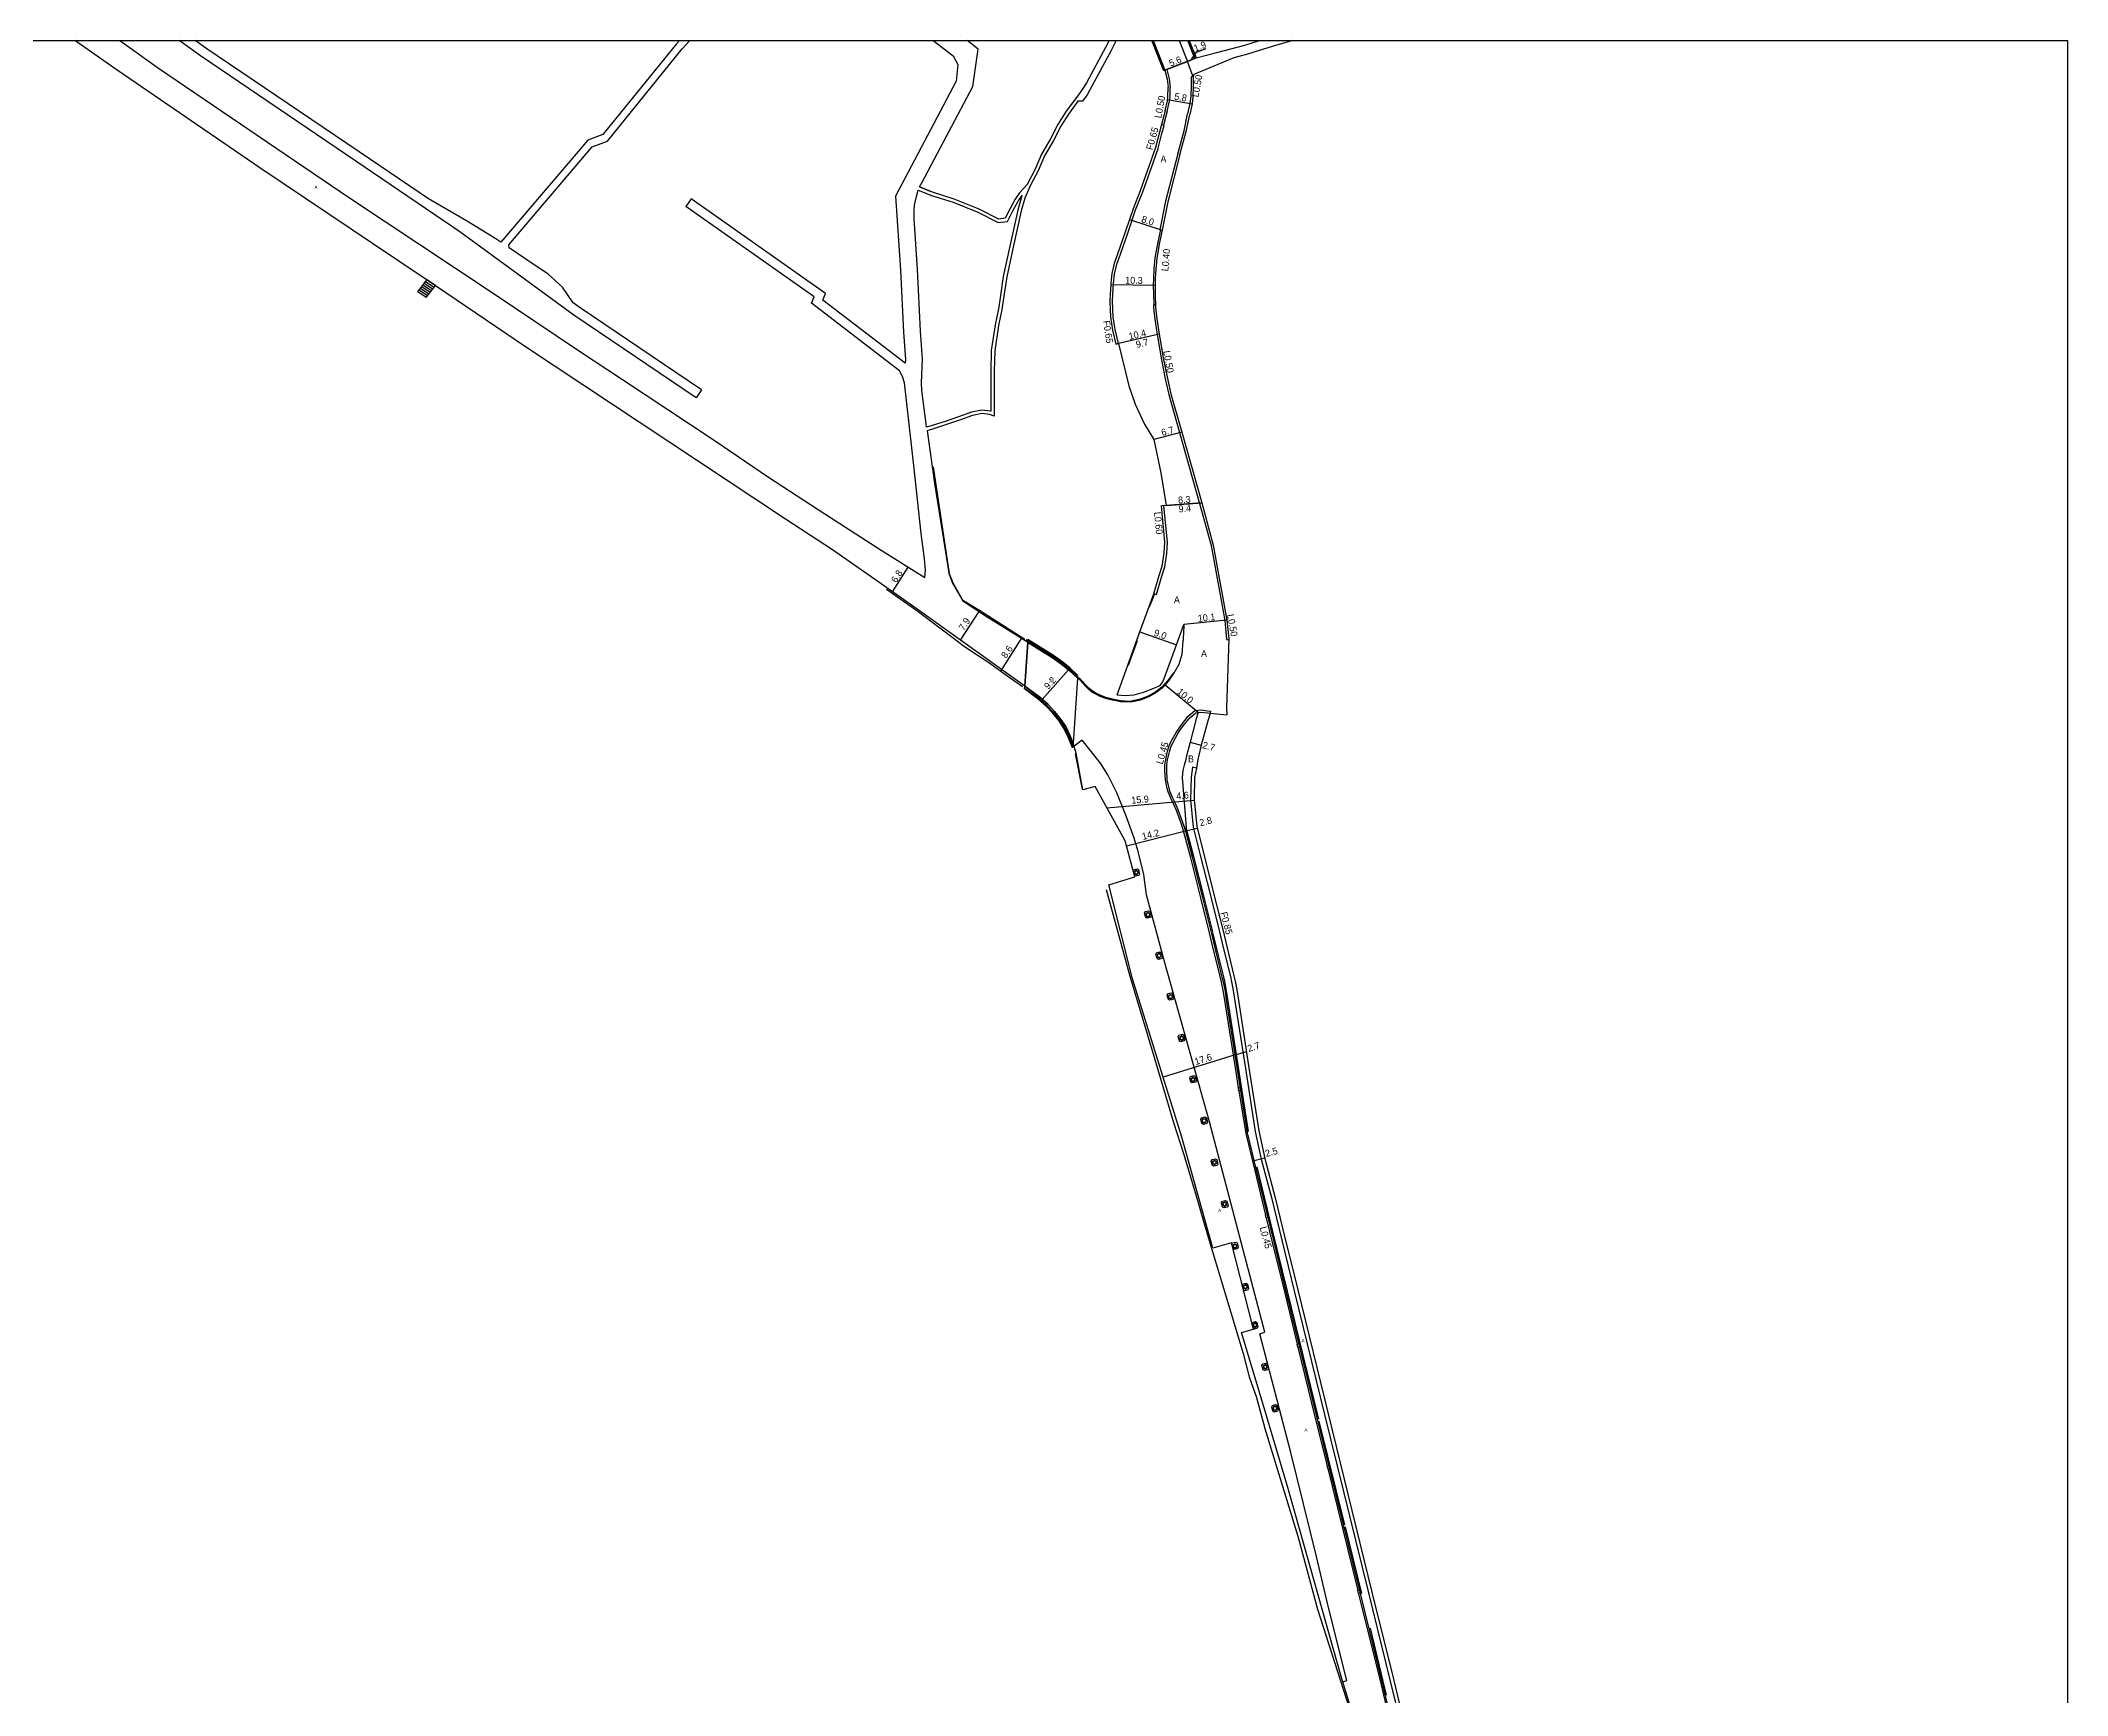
# Model space of a CAD drawing. Header units: metres. Extents: x -15200 to -12000, y -102000 to -99000.
# Drawn here: x -12472 to -12000, y -99385.2 to -99000 of the extents above; entities that cross this region are included whole.
import ezdxf

# ---------------------------------------------------------------- set-up
doc = ezdxf.new("R2010")
doc.units = ezdxf.units.M
doc.header["$LTSCALE"] = 2.5
for name, color, linetype in [('その他', 7, 'Continuous'), ('側溝・桝', 7, 'Continuous'), ('図郭', 7, 'Continuous'), ('幅員', 7, 'Continuous'), ('植栽', 7, 'Continuous'), ('歩道・分離帯・安全施設', 7, 'Continuous'), ('舗装', 7, 'Continuous'), ('道路', 7, 'Continuous')]:
    doc.layers.add(name, color=color, linetype=linetype)
doc.styles.get("Standard").update_dxf_attribs({"font": ''})
doc.styles.add('YOKO_DECO', font='')
doc.styles.get('Standard').set_extended_font_data('@MS PGothic')
doc.styles.get('YOKO_DECO').set_extended_font_data('MS PGothic')

# ---------------------------------------------------------------- blocks, each defined once
blk = doc.blocks.new('223900')
for centre, start, end in [((-0.57735, 0.333333), 30, 270), ((-0.57735, -0.333333), 90, 330), ((0, 0.666667), 330, 210), ((0.57735, 0.333333), 270, 150), ((0.57735, -0.333333), 210, 90), ((0, -0.666667), 150, 30)]:
    blk.add_arc(centre, 0.333333, start, end)

msp = doc.modelspace()

# ---------------------------------------------------------------- linework, layer by layer
at = {"layer": 'その他'}
for points in [[(-12384.12, -99058.5), (-12381.99, -99055.72)], [(-12382.16, -99059.84), (-12384.12, -99058.5)], [(-12381.85, -99059.44), (-12383.82, -99058.1)], [(-12381.55, -99059.04), (-12383.51, -99057.7)], [(-12381.24, -99058.64), (-12383.21, -99057.31)], [(-12380.94, -99058.25), (-12382.91, -99056.91)], [(-12380.63, -99057.85), (-12382.6, -99056.51)], [(-12380.33, -99057.45), (-12382.3, -99056.12)], [(-12382.16, -99059.84), (-12380.02, -99057.05)], [(-12380.02, -99057.05), (-12381.99, -99055.72)]]:
    msp.add_lwpolyline(points, dxfattribs=at)
at = {"layer": '側溝・桝', "flags": 128}
for points in [[(-12210.14, -99006.9), (-12209.67, -99006.72), (-12209.16, -99008.88), (-12208.92, -99010.84)], [(-12209.99, -99037.4), (-12211.3, -99044.02)], [(-12211.2, -99044.04), (-12211.8, -99046.9), (-12212.47, -99050.58), (-12212.7, -99053.15), (-12212.84, -99055.38), (-12212.86, -99056.93), (-12212.84, -99058.94), (-12212.73, -99061.51)], [(-12212.83, -99061.51), (-12212.81, -99062.11), (-12212.54, -99064.84), (-12211.98, -99068.43), (-12210.95, -99074.31), (-12210.08, -99078.76), (-12209.27, -99082.36), (-12206.72, -99091.26), (-12202.07, -99107.75), (-12199.42, -99117.56), (-12196.22, -99134.96), (-12195.79, -99139.31), (-12195.8, -99139.44), (-12195.3, -99139.45)], [(-12212.72, -99128.72), (-12212.15, -99128.92), (-12210.97, -99124.93), (-12210.21, -99122.5), (-12209.74, -99119.36), (-12209.59, -99116.78), (-12210.37, -99108.28)]]:
    msp.add_lwpolyline(points, dxfattribs=at)
at = {"layer": '側溝・桝'}
for points in [[(-12209.64, -99016.47), (-12209.1, -99014.09), (-12208.96, -99013.14), (-12208.92, -99010.84)], [(-12203.57, -99008.45), (-12204.07, -99008.45), (-12204.05, -99010.72), (-12204.15, -99012.96), (-12204.33, -99014.62), (-12204.86, -99017.09)], [(-12209.64, -99016.47), (-12210.49, -99019.69), (-12210.5, -99019.71)], [(-12207.15, -99026.38), (-12205.67, -99021.01), (-12204.86, -99017.09)], [(-12211.74, -99025.06), (-12210.84, -99021.62), (-12210.35, -99019.75), (-12210.98, -99019.58)], [(-12220.99, -99070.52), (-12221.75, -99067.26), (-12222.18, -99064.27), (-12222.32, -99060.67), (-12222.29, -99059.14), (-12222.09, -99056.52), (-12221.86, -99054.36), (-12221.35, -99052.07), (-12220.53, -99049.72), (-12218.82, -99044.82), (-12216.97, -99039.41), (-12215.29, -99035.2), (-12212.81, -99028.24), (-12211.74, -99025.09), (-12211.74, -99025.06)], [(-12207.15, -99026.38), (-12209.99, -99037.4)], [(-12211.3, -99044.02), (-12210.81, -99044.11)], [(-12212.83, -99061.51), (-12212.33, -99061.49)], [(-12209.17, -99164.15), (-12208.67, -99163.08), (-12207.54, -99161.02), (-12206.31, -99159.24), (-12204.74, -99157.26), (-12203.16, -99155.96), (-12201.72, -99155.79), (-12200.21, -99155.98), (-12199.56, -99156.05), (-12199.62, -99156.55)], [(-12193.01, -99243.79), (-12193.67, -99239.57), (-12196.05, -99224.38), (-12196.59, -99221.05), (-12196.87, -99219.56), (-12197.13, -99218.41), (-12198.73, -99211.93), (-12199.74, -99207.66), (-12201.76, -99199.53), (-12204.15, -99190.21), (-12205.72, -99184.25), (-12206.29, -99182.37), (-12207.43, -99179.23), (-12208.14, -99177.62), (-12208.75, -99176.35), (-12209.39, -99174.88), (-12209.6, -99174.09), (-12210.04, -99172.1), (-12210.16, -99169.85), (-12210.14, -99168.6), (-12209.97, -99167.31), (-12209.53, -99165.42), (-12209.17, -99164.15)], [(-12203.75, -99169.15), (-12204.07, -99171.48), (-12204.18, -99176.69), (-12203.57, -99183.1), (-12201.94, -99189.61), (-12199.55, -99198.97), (-12197.51, -99207.13), (-12196.5, -99211.4), (-12194.9, -99217.88), (-12194.63, -99219.09), (-12194.33, -99220.65), (-12193.79, -99224.02), (-12191.41, -99239.22), (-12189.11, -99253.91), (-12189.11, -99253.92)], [(-12202.82, -99169.34), (-12203.75, -99169.15)], [(-12192.91, -99244.43), (-12191.35, -99254.36), (-12189.25, -99263.03), (-12186.72, -99273.37)], [(-12189.11, -99253.92), (-12187.74, -99260.38), (-12185.29, -99269.58)], [(-12185.29, -99269.58), (-12183.57, -99276.62), (-12180.05, -99291.01), (-12172.99, -99319.82), (-12162.77, -99361.33), (-12157.69, -99381.89), (-12155.33, -99391.67), (-12151.66, -99406.64), (-12148.98, -99417.53), (-12144.55, -99435.55), (-12140.47, -99452.38), (-12139.3, -99457.18), (-12137.83, -99462.97), (-12136.72, -99467.59), (-12132.98, -99482.96), (-12130.51, -99493.18), (-12125.53, -99513.39), (-12119.63, -99537.2), (-12116.03, -99551.88), (-12115.92, -99552.33)], [(-12186.56, -99274.01), (-12185.79, -99277.16), (-12182.27, -99291.55), (-12179.36, -99303.45)], [(-12179.2, -99304.09), (-12175.21, -99320.37), (-12172.41, -99331.75)], [(-12172.25, -99332.39), (-12165.26, -99360.78)], [(-12165.1, -99361.42), (-12164.99, -99361.88), (-12159.91, -99382.44), (-12158.09, -99389.97)]]:
    msp.add_lwpolyline(points, dxfattribs=at)
for points in [[(-12192.49, -99244.36), (-12192.91, -99244.43), (-12193.01, -99243.79), (-12192.59, -99243.73)], [(-12186.14, -99273.91), (-12186.56, -99274.01), (-12186.72, -99273.37), (-12186.3, -99273.27)], [(-12178.78, -99303.99), (-12179.2, -99304.09), (-12179.36, -99303.45), (-12178.94, -99303.35)], [(-12171.83, -99332.28), (-12172.25, -99332.39), (-12172.41, -99331.75), (-12171.99, -99331.65)], [(-12164.68, -99361.32), (-12165.1, -99361.42), (-12165.26, -99360.78), (-12164.84, -99360.68)]]:
    msp.add_lwpolyline(points, close=True, dxfattribs=at)
at = {"layer": '図郭'}
msp.add_lwpolyline([(-12800, -99000), (-12000, -99000), (-12000, -99600), (-12800, -99600)], close=True, dxfattribs=at)
at = {"layer": '幅員'}
for points in [[(-12204.05, -99004.49), (-12202.77, -99002.74), (-12200.51, -99001.85)], [(-12210.14, -99006.9), (-12204.93, -99004.84)], [(-12204.93, -99004.84), (-12203.17, -99004.15)], [(-12209.55, -99013.71), (-12203.84, -99014.7)], [(-12211.48, -99068.35), (-12220.94, -99070.51)], [(-12201.59, -99107.61), (-12210.97, -99108.32)], [(-12273.57, -99128.31), (-12269.94, -99122.56)], [(-12257.78, -99139.53), (-12253.42, -99132.92)], [(-12195.73, -99134.89), (-12205.78, -99135.91)], [(-12248.36, -99146.74), (-12243.41, -99138.96)], [(-12238.72, -99153.35), (-12232.6, -99146.48)], [(-12202.38, -99156.37), (-12210.11, -99150.03)], [(-12204.31, -99163.3), (-12201.7, -99164.01)], [(-12223.68, -99178.57), (-12207.87, -99177.2)], [(-12207.87, -99177.2), (-12203.32, -99176.82)], [(-12219.11, -99187.41), (-12205.35, -99183.97)], [(-12205.35, -99183.97), (-12202.66, -99183.3)], [(-12193.78, -99236.08), (-12210.58, -99241.31)], [(-12193.78, -99236.08), (-12191.18, -99235.27)], [(-12189.37, -99260.7), (-12186.96, -99260.06)]]:
    msp.add_lwpolyline(points, dxfattribs=at)
at = {"layer": '幅員', "flags": 128}
for points in [[(-12218.41, -99041.63), (-12210.81, -99044.11)], [(-12222.76, -99056.77), (-12212.46, -99056.93)], [(-12211.48, -99068.35), (-12221.62, -99070.66)], [(-12206.24, -99091.12), (-12212.72, -99092.82)], [(-12209.87, -99108.24), (-12201.59, -99107.61)], [(-12215.96, -99137.66), (-12207.47, -99140.63)]]:
    msp.add_lwpolyline(points, dxfattribs=at)
at = {"layer": '植栽'}
for points in [[(-12208.78, -99164.48), (-12208.23, -99163.31), (-12207.12, -99161.29), (-12205.91, -99159.54), (-12204.38, -99157.61), (-12202.96, -99156.44), (-12202.38, -99156.37)], [(-12202.38, -99156.37), (-12202.84, -99157.91), (-12204.31, -99163.3), (-12205.17, -99166.82), (-12205.25, -99167.35)], [(-12205.25, -99167.35), (-12205.65, -99168.66), (-12205.97, -99169.87), (-12206.17, -99171.5), (-12205.09, -99184.12), (-12205.88, -99182.24), (-12207.03, -99179.07), (-12207.75, -99177.44), (-12208.36, -99176.17), (-12208.98, -99174.74), (-12209.18, -99173.99), (-12209.61, -99172.04), (-12209.73, -99169.84), (-12209.71, -99168.63), (-12209.55, -99167.39), (-12209.12, -99165.54), (-12208.78, -99164.48)]]:
    msp.add_lwpolyline(points, dxfattribs=at)
for points in [[(-12217.21, -99194.4), (-12217.54, -99193.19), (-12217.42, -99192.98), (-12216.66, -99192.77), (-12216.33, -99192.97), (-12216.06, -99193.99), (-12216.25, -99194.32), (-12217, -99194.52)], [(-12214.62, -99204.1), (-12214.89, -99203.08), (-12214.7, -99202.74), (-12213.95, -99202.54), (-12213.62, -99202.74), (-12213.35, -99203.76), (-12213.53, -99204.09), (-12214.29, -99204.29)], [(-12211.97, -99213.66), (-12212.24, -99212.64), (-12212.06, -99212.31), (-12211.3, -99212.1), (-12210.97, -99212.3), (-12210.7, -99213.32), (-12210.89, -99213.65), (-12211.64, -99213.85)], [(-12209.35, -99223.2), (-12209.63, -99222.18), (-12209.44, -99221.84), (-12208.68, -99221.64), (-12208.35, -99221.84), (-12208.08, -99222.86), (-12208.27, -99223.19), (-12209.03, -99223.39)], [(-12206.77, -99232.86), (-12207.04, -99231.83), (-12206.85, -99231.5), (-12206.09, -99231.3), (-12205.76, -99231.5), (-12205.49, -99232.52), (-12205.68, -99232.85), (-12206.44, -99233.05)], [(-12204.1, -99242.44), (-12204.37, -99241.42), (-12204.18, -99241.09), (-12203.42, -99240.89), (-12203.1, -99241.08), (-12202.82, -99242.1), (-12203.01, -99242.43), (-12203.77, -99242.63)], [(-12201.52, -99252.07), (-12201.78, -99251.05), (-12201.59, -99250.72), (-12200.83, -99250.53), (-12200.5, -99250.72), (-12200.24, -99251.75), (-12200.43, -99252.08), (-12201.19, -99252.27)], [(-12199.1, -99261.82), (-12199.37, -99260.8), (-12199.18, -99260.47), (-12198.42, -99260.27), (-12198.09, -99260.47), (-12197.83, -99261.5), (-12198.02, -99261.82), (-12198.78, -99262.02)], [(-12196.71, -99271.52), (-12196.98, -99270.5), (-12196.78, -99270.17), (-12196.03, -99269.97), (-12195.7, -99270.17), (-12195.44, -99271.2), (-12195.63, -99271.53), (-12196.39, -99271.72)], [(-12194.3, -99281.2), (-12194.57, -99280.14), (-12194.43, -99279.84), (-12193.67, -99279.65), (-12193.34, -99279.84), (-12193.08, -99280.87), (-12193.27, -99281.2), (-12194.03, -99281.39)], [(-12191.86, -99290.78), (-12192.13, -99289.73), (-12192.01, -99289.43), (-12191.25, -99289.24), (-12190.92, -99289.43), (-12190.66, -99290.46), (-12190.85, -99290.79), (-12191.61, -99290.98)], [(-12189.59, -99299.7), (-12189.85, -99298.66), (-12189.73, -99298.35), (-12189.08, -99298.18), (-12188.75, -99298.38), (-12188.49, -99299.4), (-12188.68, -99299.73), (-12189.33, -99299.9)], [(-12187.31, -99309.38), (-12187.57, -99308.35), (-12187.38, -99308.02), (-12186.62, -99307.83), (-12186.29, -99308.03), (-12186.03, -99309.05), (-12186.22, -99309.38), (-12186.98, -99309.58)], [(-12185.02, -99319.05), (-12185.28, -99318.02), (-12185.09, -99317.69), (-12184.33, -99317.5), (-12184.01, -99317.69), (-12183.75, -99318.72), (-12183.94, -99319.05), (-12184.7, -99319.24)]]:
    msp.add_lwpolyline(points, close=True, dxfattribs=at)
at = {"layer": '歩道・分離帯・安全施設', "flags": 128}
for points in [[(-12206.85, -99000), (-12204.93, -99004.84), (-12203.17, -99004.15)], [(-12212.69, -99128.92), (-12212.99, -99129.76), (-12213.8, -99131.88)], [(-12216.61, -99139.72), (-12218.7, -99145.48)]]:
    msp.add_lwpolyline(points, dxfattribs=at)
at = {"layer": '歩道・分離帯・安全施設'}
for points in [[(-12257.5, -99129.7), (-12259.43, -99126.28), (-12259.86, -99125.29), (-12260.22, -99124.37), (-12260.48, -99123.03), (-12264.02, -99099.21)], [(-12275.01, -99127.71), (-12267.95, -99132.69), (-12262.6, -99136.68), (-12259.77, -99138.81), (-12257.1, -99140.84), (-12256.1, -99141.5), (-12250.91, -99144.93), (-12248.36, -99146.74), (-12246.15, -99148.31), (-12243.31, -99150.32)], [(-12242.76, -99139.37), (-12253.07, -99132.81), (-12257.04, -99130.39)], [(-12230.39, -99148.12), (-12232.32, -99146.44), (-12234.09, -99144.92), (-12236.55, -99143.2), (-12242.43, -99139.52)], [(-12222.08, -99153.37), (-12223.91, -99152.87), (-12225.21, -99152.37), (-12226.23, -99151.89), (-12227.09, -99151.37), (-12227.9, -99150.76), (-12228.59, -99150.06), (-12230.12, -99148.31)], [(-12208.13, -99147.13), (-12209.55, -99149.05), (-12210.89, -99150.54), (-12212.28, -99151.55), (-12214.02, -99152.56), (-12215.93, -99153.33), (-12217.33, -99153.63), (-12218.27, -99153.8), (-12220.49, -99153.68), (-12222.08, -99153.37)], [(-12242.69, -99150.79), (-12239.53, -99153.1), (-12237.63, -99154.76), (-12236.14, -99156.33), (-12234.55, -99158.3), (-12233.49, -99160), (-12232.64, -99161.69), (-12231.64, -99164.11)], [(-12208.78, -99164.48), (-12208.23, -99163.31), (-12207.12, -99161.29), (-12205.91, -99159.54), (-12204.38, -99157.61), (-12202.96, -99156.44), (-12201.72, -99156.3), (-12200.27, -99156.47), (-12199.62, -99156.55)], [(-12168.71, -99382.02), (-12167.77, -99381.73), (-12172.14, -99364.39), (-12174.89, -99352.87), (-12180.81, -99328.62), (-12188.04, -99300.99), (-12186.9, -99300.64), (-12199.78, -99251.7), (-12210.19, -99214.69), (-12214.45, -99198.85), (-12215.04, -99194.1), (-12216.35, -99188.75), (-12217.32, -99185.63), (-12219.26, -99180.27), (-12221.35, -99175.11), (-12223.48, -99170.88), (-12225.19, -99168.19), (-12229.45, -99162.82), (-12231.31, -99164.24)], [(-12168.71, -99382.02), (-12167.77, -99381.73), (-12172.14, -99364.39), (-12174.89, -99352.87), (-12180.81, -99328.62), (-12188.04, -99300.99), (-12186.9, -99300.64), (-12199.78, -99251.7), (-12210.19, -99214.69), (-12214.45, -99198.85), (-12215.04, -99194.1), (-12216.35, -99188.75), (-12217.32, -99185.63), (-12219.26, -99180.27), (-12221.35, -99175.11), (-12223.48, -99170.88), (-12225.19, -99168.19), (-12229.45, -99162.82), (-12231.31, -99164.24)], [(-12231.03, -99166), (-12229.41, -99174.24)], [(-12157.13, -99392.11), (-12159.49, -99382.33), (-12164.57, -99361.77), (-12174.79, -99320.27), (-12181.85, -99291.45), (-12185.37, -99277.06), (-12188.83, -99262.93), (-12190.93, -99254.27), (-12193.25, -99239.5), (-12195.63, -99224.31), (-12196.16, -99220.97), (-12196.45, -99219.47), (-12196.71, -99218.31), (-12198.31, -99211.83), (-12199.32, -99207.56), (-12201.35, -99199.42), (-12203.73, -99190.1), (-12205.31, -99184.13), (-12205.88, -99182.24), (-12207.03, -99179.07), (-12207.75, -99177.44), (-12208.36, -99176.17), (-12208.98, -99174.74), (-12209.18, -99173.99), (-12209.61, -99172.04), (-12209.73, -99169.84), (-12209.71, -99168.63), (-12209.55, -99167.39), (-12209.12, -99165.54), (-12208.78, -99164.48)], [(-12157.13, -99392.11), (-12159.49, -99382.33), (-12164.57, -99361.77), (-12174.79, -99320.27), (-12181.85, -99291.45), (-12185.37, -99277.06), (-12188.83, -99262.93), (-12190.93, -99254.27), (-12193.25, -99239.5), (-12195.63, -99224.31), (-12196.16, -99220.97), (-12196.45, -99219.47), (-12196.71, -99218.31), (-12198.31, -99211.83), (-12199.32, -99207.56), (-12201.35, -99199.42), (-12203.73, -99190.1), (-12205.31, -99184.13), (-12205.88, -99182.24), (-12207.03, -99179.07), (-12207.75, -99177.44), (-12208.36, -99176.17), (-12208.98, -99174.74), (-12209.18, -99173.99), (-12209.61, -99172.04), (-12209.73, -99169.84), (-12209.71, -99168.63), (-12209.55, -99167.39), (-12209.12, -99165.54), (-12208.78, -99164.48)], [(-12199.01, -99207.42), (-12201.02, -99199.36), (-12203.41, -99189.91), (-12205.01, -99184.09)], [(-12223.84, -99197.58), (-12218.32, -99217.74), (-12213.12, -99235.05), (-12208.12, -99251.81), (-12205.73, -99259.29), (-12202.89, -99268.91), (-12200.34, -99277.74), (-12191.93, -99305.6), (-12190.5, -99311.01), (-12188.83, -99315.86), (-12186.86, -99323.04), (-12179.2, -99348.08), (-12174.63, -99365.12), (-12166.52, -99390.22), (-12163.72, -99399.38), (-12161.65, -99406.55), (-12160.22, -99412.14)], [(-12196.16, -99219.21), (-12196.46, -99217.91), (-12198, -99211.7), (-12199, -99207.61)], [(-12190.7, -99253.9), (-12192.96, -99239.47), (-12195.33, -99224.16), (-12196.13, -99219.32)], [(-12174.31, -99320.88), (-12181.62, -99291.05), (-12185.1, -99276.85), (-12188.71, -99262.12)], [(-12168.27, -99345.51), (-12174.2, -99321.34)], [(-12164.28, -99361.49), (-12168.14, -99345.95)], [(-12158.52, -99385.12), (-12162.3, -99369.54)]]:
    msp.add_lwpolyline(points, dxfattribs=at)
at = {"layer": '舗装'}
for points in [[(-12203.57, -99008.45), (-12204.93, -99004.84)], [(-12242.11, -99140.01), (-12242.74, -99150.25)], [(-12230.53, -99148.43), (-12231.51, -99163.56)]]:
    msp.add_lwpolyline(points, dxfattribs=at)
at = {"layer": '道路'}
for points in [[(-12161.15, -99406.93), (-12169.08, -99380.79), (-12181.57, -99336.79), (-12187.54, -99316.67), (-12192.29, -99300.74), (-12189.53, -99299.92), (-12194.65, -99279.82), (-12198.96, -99281.04), (-12206.25, -99255.21), (-12217.71, -99218.39), (-12223.24, -99196.48), (-12217.14, -99194.66), (-12219.41, -99186.3), (-12226.41, -99173.61), (-12229.24, -99174.42), (-12230.83, -99165.88), (-12231.51, -99163.56), (-12232.27, -99161.65), (-12233.26, -99159.69), (-12234.36, -99158.02), (-12235.85, -99156.16), (-12237.33, -99154.56), (-12239.3, -99152.85), (-12242.74, -99150.25), (-12268.96, -99131.55), (-12277.01, -99125.9), (-12287.56, -99118.56), (-12298.47, -99111.38), (-12319.2, -99097.7), (-12359.01, -99071.3), (-12382.15, -99055.61), (-12394.44, -99047.36), (-12420.91, -99029.59), (-12454.1, -99006.86), (-12463.96, -99000)], [(-12453.53, -99000), (-12444.49, -99006.43), (-12400, -99036.61), (-12367.01, -99058.48), (-12346.45, -99072.28), (-12336.47, -99078.89), (-12315.38, -99092.87), (-12302.43, -99101.63), (-12289.35, -99110.19), (-12276.19, -99118.6), (-12266.07, -99125.01), (-12265.88, -99123.24)], [(-12318.04, -99081.31), (-12346.55, -99062.08), (-12347.93, -99061.07), (-12350.44, -99057.37), (-12353.74, -99054.39), (-12359.2, -99050.75), (-12362.85, -99048.24), (-12362.91, -99047.51), (-12343.51, -99024.7), (-12339.93, -99023.43), (-12322.55, -99001.93), (-12320.74, -99000)], [(-12221.47, -99000), (-12222.7, -99002.3), (-12228.29, -99012.63), (-12229.38, -99014.12), (-12230.4, -99014.1), (-12232.47, -99016.9), (-12234.36, -99019.9), (-12236.13, -99023.24), (-12238.18, -99026.82), (-12239.67, -99030.29), (-12241.42, -99033.69), (-12242.8, -99036.66), (-12243.61, -99039.66), (-12245.49, -99048.06), (-12246.99, -99055.02), (-12247.82, -99060.53), (-12248.13, -99062.57), (-12248.88, -99066.3), (-12249.79, -99072.19), (-12249.91, -99076.98), (-12249.89, -99082.66), (-12249.88, -99087.42), (-12251.01, -99087.02), (-12252.74, -99086.82), (-12254.98, -99087.24), (-12257.99, -99088.34), (-12261.04, -99089.39), (-12264.07, -99090.38), (-12265.51, -99090.84), (-12263.72, -99103.6), (-12260.76, -99121.95), (-12260.49, -99123.99), (-12259.58, -99126.27)], [(-12210.42, -99007.01), (-12213.19, -99000)], [(-12203.17, -99004.15), (-12204.8, -99000)], [(-12210.12, -99016.35), (-12209.59, -99014), (-12209.46, -99013.1), (-12209.42, -99010.87)], [(-12203.57, -99008.45), (-12203.55, -99010.73), (-12203.65, -99013), (-12203.84, -99014.7), (-12204.37, -99017.19)], [(-12210.12, -99016.35), (-12210.97, -99019.56), (-12212.36, -99024.9)], [(-12206.66, -99026.51), (-12205.18, -99021.13), (-12204.37, -99017.19)], [(-12212.36, -99024.9), (-12213.42, -99028.02), (-12215.9, -99034.97), (-12217.58, -99039.19), (-12218.41, -99041.63), (-12219.43, -99044.61), (-12221.15, -99049.5), (-12221.98, -99051.89), (-12222.5, -99054.25), (-12222.73, -99056.46), (-12222.76, -99056.77), (-12222.94, -99059.11), (-12222.97, -99060.67), (-12222.83, -99064.33), (-12222.39, -99067.38), (-12221.62, -99070.66), (-12220.94, -99070.51), (-12218.58, -99080.39), (-12217.07, -99084.62), (-12214.9, -99089.28), (-12212.72, -99092.82), (-12211.14, -99100.65), (-12209.87, -99108.24), (-12210.97, -99108.32)], [(-12206.66, -99026.51), (-12209.51, -99037.51)], [(-12320.48, -99036.85), (-12321.74, -99038.63)], [(-12265.88, -99123.24), (-12266.1, -99120.67), (-12266.9, -99114.77), (-12268.6, -99098.93), (-12270.8, -99079.65), (-12270.8, -99079.63), (-12271.24, -99078.2), (-12271.92, -99076.85), (-12292.48, -99061.15), (-12291.86, -99059.65), (-12321.74, -99038.63)], [(-12318.04, -99081.31), (-12319.27, -99083.13)], [(-12259.58, -99126.27), (-12257.23, -99130.41), (-12251.53, -99134.16), (-12242.16, -99139.98), (-12236.39, -99143.61), (-12234.24, -99145.11), (-12232.6, -99146.48), (-12230.53, -99148.43), (-12230.51, -99148.19), (-12228.68, -99150.28), (-12227.98, -99150.97), (-12227.22, -99151.55), (-12226.31, -99152.09), (-12225.28, -99152.6), (-12223.97, -99153.09), (-12222.14, -99153.56)], [(-12202.82, -99169.34), (-12203.23, -99171.55), (-12203.34, -99176.66), (-12202.75, -99182.96), (-12201.13, -99189.4), (-12198.74, -99198.76), (-12196.7, -99206.93), (-12195.69, -99211.2), (-12194.09, -99217.69), (-12193.82, -99218.92), (-12193.51, -99220.5), (-12192.97, -99223.89), (-12190.59, -99239.09), (-12188.29, -99253.75)], [(-12188.29, -99253.75), (-12186.92, -99260.18), (-12184.48, -99269.35)], [(-12184.48, -99269.35), (-12182.75, -99276.42), (-12179.23, -99290.81), (-12172.18, -99319.62), (-12161.96, -99361.13), (-12156.88, -99381.69), (-12154.51, -99391.47), (-12150.84, -99406.44), (-12148.16, -99417.33), (-12143.74, -99435.36), (-12140.43, -99449.17)]]:
    msp.add_lwpolyline(points, dxfattribs=at)
at = {"layer": '道路', "flags": 128}
for points in [[(-12319.27, -99083.13), (-12347.81, -99063.88), (-12374.3, -99044.49), (-12396.36, -99029.51), (-12434.75, -99003.56), (-12439.68, -99000)], [(-12323.21, -99000), (-12323.91, -99000.75), (-12341.01, -99021.9), (-12344.56, -99023.16), (-12364.77, -99046.92), (-12365.92, -99046.14), (-12372.76, -99041.95), (-12381.63, -99036.85), (-12395.13, -99027.69), (-12433.49, -99001.76), (-12435.92, -99000)], [(-12264.09, -99000), (-12259.43, -99003.58), (-12258.4, -99005.55), (-12258.74, -99009.46), (-12272.91, -99036.2), (-12271.73, -99053.44), (-12271.02, -99067.87), (-12270.57, -99074.22), (-12270.61, -99075.11), (-12289.83, -99060.43), (-12289.19, -99058.86), (-12320.48, -99036.85)], [(-12223.17, -99000), (-12224.02, -99001.59), (-12228.44, -99009.86), (-12229.41, -99011.38), (-12230.28, -99012.6), (-12233.13, -99016.44), (-12235.05, -99019.5), (-12236.83, -99022.85), (-12238.89, -99026.46), (-12240.39, -99029.94), (-12242.14, -99033.34), (-12242.18, -99033.42), (-12243.98, -99035.48), (-12245.04, -99036.93), (-12246.18, -99039.12), (-12247.35, -99041.36), (-12248.82, -99041.54), (-12253.41, -99039.21), (-12259.22, -99036.89), (-12264.24, -99035.32), (-12264.68, -99035.14), (-12267.27, -99034.05), (-12266.67, -99032.96), (-12254.88, -99010.73), (-12253.61, -99001.99), (-12256.2, -99000)], [(-12212.87, -99000), (-12210.14, -99006.9), (-12210.42, -99007.01)], [(-12204.8, -99000), (-12203.17, -99004.15), (-12210.14, -99006.9), (-12212.87, -99000)], [(-12210.14, -99006.9), (-12212.87, -99000)], [(-12203.17, -99004.15), (-12204.8, -99000)], [(-12204.48, -99000), (-12202.89, -99004.04), (-12203.17, -99004.15)], [(-12180.39, -99000), (-12185.18, -99001.41), (-12190.94, -99003.16), (-12194.08, -99004.01), (-12203.44, -99007.88), (-12203.57, -99008.45)], [(-12203.17, -99004.15), (-12202.89, -99004.04), (-12198.09, -99002.81), (-12191.55, -99001.05), (-12188.12, -99000)], [(-12210.14, -99006.9), (-12209.66, -99008.97), (-12209.42, -99010.87)], [(-12267.57, -99034.79), (-12265.06, -99035.85)], [(-12267.27, -99034.05), (-12264.68, -99035.14)], [(-12209.51, -99037.51), (-12210.81, -99044.11), (-12211.4, -99046.98), (-12212.07, -99050.63), (-12212.3, -99053.18), (-12212.44, -99055.39), (-12212.46, -99056.93), (-12212.44, -99058.93), (-12212.31, -99062.08), (-12212.04, -99064.78), (-12211.48, -99068.35), (-12210.46, -99074.22), (-12209.59, -99078.66), (-12208.78, -99082.23), (-12206.24, -99091.12), (-12201.59, -99107.61), (-12198.93, -99117.45), (-12195.73, -99134.89), (-12195.29, -99139.29), (-12195.79, -99155.34), (-12195.74, -99156.97)], [(-12261.29, -99088.63), (-12264.32, -99089.62)], [(-12261.04, -99089.39), (-12264.07, -99090.38)], [(-12221.29, -99152.3), (-12215.96, -99137.66), (-12212.74, -99128.78), (-12211.55, -99124.75), (-12210.79, -99122.37), (-12210.33, -99119.3), (-12210.19, -99116.79), (-12210.97, -99108.32)], [(-12210.78, -99150.7), (-12210.11, -99150.03), (-12209.28, -99148.99), (-12208, -99147.16), (-12206.83, -99145.17), (-12206.17, -99142.85), (-12205.92, -99139.7), (-12205.92, -99139.54)], [(-12210.34, -99148.52), (-12207.47, -99140.63), (-12205.78, -99135.91)], [(-12205.78, -99135.91), (-12205.81, -99138.08), (-12205.88, -99138.84), (-12205.92, -99139.54)], [(-12221.29, -99152.3), (-12219.41, -99152.44), (-12217.33, -99152.29), (-12215.15, -99151.65), (-12212.76, -99150.76), (-12211.28, -99150.09), (-12210.64, -99149.28), (-12210.34, -99148.52)], [(-12210.78, -99150.7), (-12212.17, -99151.72), (-12213.93, -99152.74), (-12215.87, -99153.52), (-12217.29, -99153.83), (-12218.25, -99154.01), (-12220.52, -99153.88), (-12222.14, -99153.56)], [(-12199.62, -99156.55), (-12200.24, -99158.65), (-12201.7, -99164.01), (-12202.52, -99167.34), (-12202.82, -99169.34)], [(-12199.62, -99156.55), (-12195.74, -99156.97)]]:
    msp.add_lwpolyline(points, dxfattribs=at)
msp.add_lwpolyline([(-12264.32, -99089.62), (-12265.63, -99090.01), (-12265.75, -99089.21), (-12266.74, -99081.46), (-12266.8, -99079.67), (-12266.57, -99074.17), (-12267.03, -99067.63), (-12267.73, -99053.2), (-12268.54, -99041.48), (-12268.57, -99039.72), (-12268.48, -99038.33), (-12268, -99036.26), (-12267.57, -99034.79), (-12265.06, -99035.85), (-12264.52, -99036.07), (-12259.49, -99037.65), (-12253.74, -99039.94), (-12248.96, -99042.36), (-12246.84, -99042.1), (-12245.47, -99039.49), (-12244.36, -99037.36), (-12243.39, -99036.03), (-12243.55, -99036.39), (-12244.39, -99039.47), (-12246.27, -99047.89), (-12247.78, -99054.88), (-12248.61, -99060.41), (-12248.92, -99062.43), (-12249.67, -99066.15), (-12250.59, -99072.11), (-12250.71, -99076.97), (-12250.69, -99082.66), (-12250.68, -99086.29), (-12250.83, -99086.24), (-12252.77, -99086.01), (-12255.19, -99086.47), (-12258.25, -99087.59), (-12261.3, -99088.63)], close=True, dxfattribs=at)
at = {"layer": '道路'}
for points in [[(-12230.47, -99147.71), (-12232.22, -99146.05), (-12233.9, -99144.66), (-12236.08, -99143.14), (-12242.09, -99139.41), (-12242.12, -99140.01), (-12236.39, -99143.61), (-12234.24, -99145.11), (-12232.6, -99146.48)], [(-12231.51, -99163.56), (-12232.27, -99161.65), (-12233.26, -99159.69), (-12234.36, -99158.02), (-12235.85, -99156.16), (-12237.33, -99154.56), (-12239.3, -99152.85), (-12242.74, -99150.25), (-12242.11, -99140.01), (-12236.39, -99143.61), (-12234.24, -99145.11), (-12232.6, -99146.48), (-12230.53, -99148.43)], [(-12231.51, -99163.56), (-12231.69, -99164.64), (-12232.78, -99161.88), (-12233.75, -99159.97), (-12234.81, -99158.35), (-12236.28, -99156.53), (-12237.73, -99154.97), (-12239.66, -99153.29), (-12242.82, -99150.9), (-12242.74, -99150.25), (-12239.3, -99152.85), (-12237.33, -99154.56), (-12235.85, -99156.16), (-12234.36, -99158.02), (-12233.26, -99159.69), (-12232.27, -99161.65)]]:
    msp.add_lwpolyline(points, close=True, dxfattribs=at)

# ---------------------------------------------------------------- block references
at = {"layer": '植栽', "xscale": 0.5, "yscale": 0.5, "zscale": 0.5}
for p in [(-12216.8, -99193.63, 138.16), (-12214.11, -99203.46, 138.32), (-12211.48, -99212.98, 138.47), (-12208.85, -99222.54, 138.59), (-12206.24, -99232.18, 138.78), (-12203.61, -99241.8, 139), (-12201.02, -99251.41, 139.16), (-12198.61, -99261.14, 139.38), (-12196.23, -99270.84, 139.56), (-12193.85, -99280.61, 139.77), (-12191.41, -99290.08, 139.97), (-12189.18, -99299.01, 140.06), (-12186.77, -99308.7, 140.3), (-12184.5, -99318.36, 140.55)]:
    msp.add_blockref('223900', p, dxfattribs=at)

# ---------------------------------------------------------------- texts
at = {"layer": '側溝・桝'}
for s, rotation, p in [('L0.50', 79.4315, (-12202.36, -99013.29)), ('L0.50', 79.1454, (-12211.02, -99018.17)), ('F0.65', 74.3696, (-12213.04, -99025.6)), ('L0.40', 84.8567, (-12209.38, -99053.76)), ('F0.65', 278.2655, (-12224.56, -99065.27)), ('L0.50', 279.9183, (-12210.54, -99072.31)), ('L0.60', 275.2316, (-12212.69, -99109.77)), ('L0.50', 280.4135, (-12195.7, -99133.66)), ('L0.45', 74.5652, (-12210.67, -99168.56)), ('F0.85', 284.6556, (-12197.26, -99203.03)), ('L0.45', 284.6556, (-12188.09, -99276.26))]:
    msp.add_text(s, height=1.6, rotation=rotation, dxfattribs=at).set_placement(p)
at = {"layer": '幅員'}
for s, rotation, p in [('1.9', 21.5545, (-12203.07, -99002.64)), ('5.6', 21.5545, (-12208.82, -99006.11)), ('5.8', 350.1954, (-12208.07, -99013.72)), ('8.0', 341.9065, (-12215.77, -99042.23)), ('10.3', 359.1147, (-12219.41, -99056.57)), ('10.4', 12.86, (-12218.39, -99069.67)), ('9.7', 12.86, (-12216.71, -99071.56)), ('6.7', 14.7269, (-12210.76, -99092.05)), ('8.3', 4.3115, (-12207.03, -99107.77)), ('9.4', 4.3115, (-12206.92, -99109.84)), ('6.8', 58, (-12272.66, -99126.36)), ('7.9', 57, (-12256.96, -99137.48)), ('10.1', 5.8182, (-12202.41, -99135.32)), ('9.0', 340.6896, (-12212.86, -99138.48)), ('8.6', 55, (-12247.12, -99143.92)), ('9.2', 48, (-12237.28, -99151.15)), ('10.0', 320.6132, (-12207.49, -99151.85)), ('2.7', 344.7417, (-12201.56, -99164.67)), ('15.9', 5, (-12217.91, -99177.64)), ('4.6', 5, (-12207.43, -99176.65)), ('2.8', 14, (-12201.89, -99182.89)), ('14.2', 14, (-12215.27, -99186.07)), ('2.7', 17, (-12190.64, -99235.42)), ('17.6', 17, (-12202.96, -99238.47)), ('2.5', 15, (-12186.57, -99259.87))]:
    msp.add_text(s, height=1.6, rotation=rotation, dxfattribs=at).set_placement(p)
at = {"layer": '舗装'}
for s, p in [('A', (-12211.19, -99028.38)), ('A', (-12208.07, -99130.96)), ('A', (-12201.75, -99143.5)), ('B', (-12204.79, -99168))]:
    msp.add_text(s, height=1.6, dxfattribs=at).set_placement(p)
at = {"layer": '舗装', "style": 'YOKO_DECO'}
for p in [(-12408.15, -99034.5, 139.24), (-12237.05, -99149.43, 137.92), (-12197.77, -99272.67, 139.58), (-12178.34, -99302.96, 140.43), (-12177.65, -99323.75, 140.72)]:
    msp.add_text('A', height=0.75, dxfattribs=at).set_placement(p)

doc.saveas('drawing.dxf')
